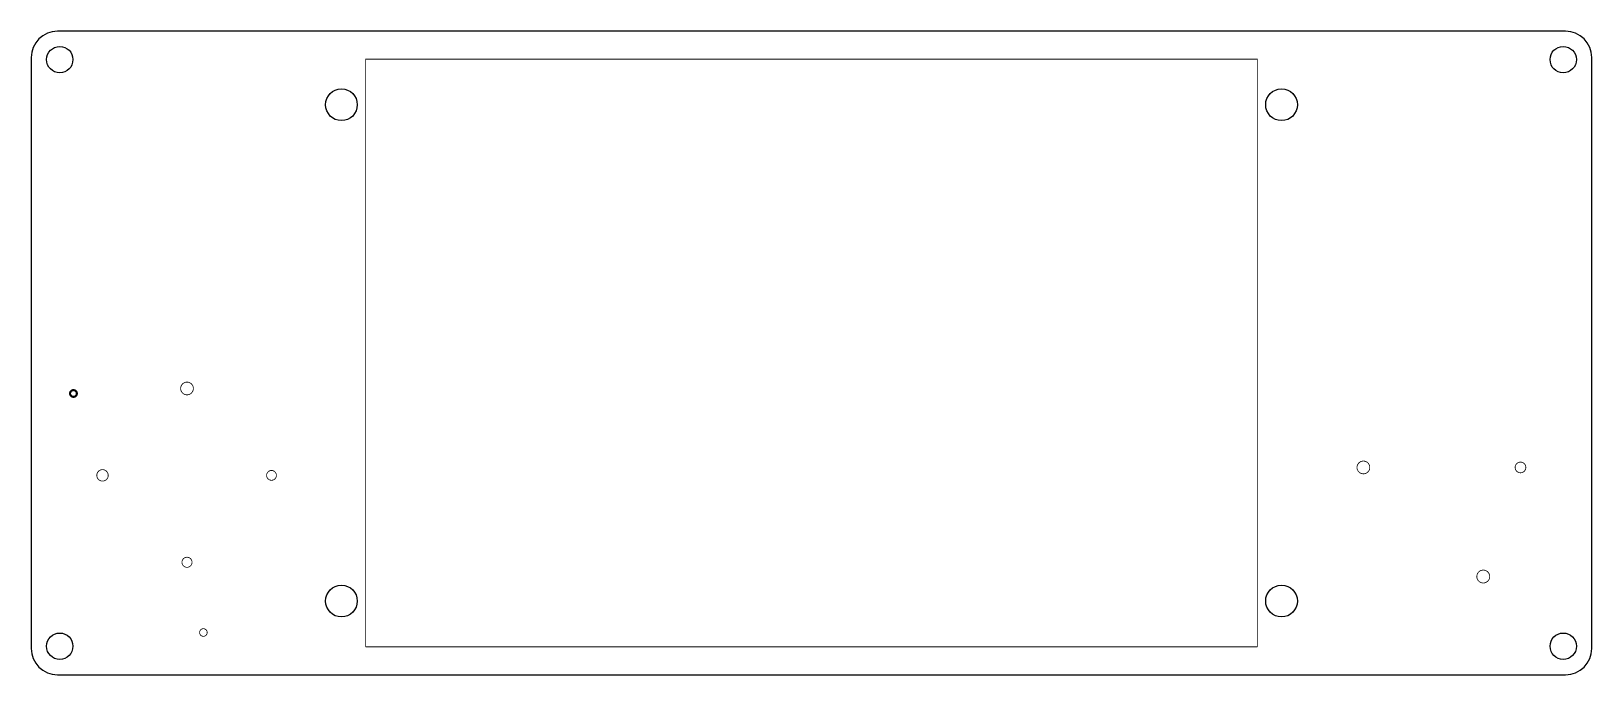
# Model space of a CAD drawing. Extents: x 1 to 151, y 0 to 62.
import ezdxf

# ---------------------------------------------------------------- set-up
doc = ezdxf.new("R2010")
doc.units = 0
doc.layers.add('20', color=253, linetype='CONTINUOUS')
doc.layers.add('21', color=253, linetype='CONTINUOUS')

msp = doc.modelspace()

# ---------------------------------------------------------------- linework, layer by layer
at = {"layer": '20'}
for p, q in [((148.9458, 61.5088), (3.9116, 61.5088)), ((1.3716, 58.9688), (1.3716, 2.159)), ((151.4858, 2.159), (151.4858, 58.9688)), ((3.9116, -0.381), (148.9458, -0.381))]:
    msp.add_line(p, q, dxfattribs=at)
for centre, radius in [((4.1148, 58.7756), 1.27), ((148.7424, 58.7756), 1.27), ((31.2166, 54.4322), 1.524), ((121.6406, 54.4322), 1.524), ((31.2166, 6.7056), 1.524), ((121.6406, 6.7056), 1.524), ((4.1148, 2.3622), 1.27), ((148.7424, 2.3622), 1.27)]:
    msp.add_circle(centre, radius, dxfattribs=at)
for centre, start, end in [((3.9116, 58.9688), 90, 180), ((148.9458, 58.9688), 0, 90), ((3.9116, 2.159), 180, 270), ((148.9458, 2.159), 270, 0)]:
    msp.add_arc(centre, 2.54, start, end, dxfattribs=at)
at = {"layer": '21', "const_width": 0.0762}
for points in [[(33.5407, 58.8264), (119.3165, 58.8264)], [(33.5407, 2.3114), (33.5407, 58.8264)], [(119.3165, 58.8264), (119.3165, 2.3114)], [(119.3165, 2.3114), (33.5407, 2.3114)]]:
    msp.add_lwpolyline(points, dxfattribs=at)
at = {"layer": '21'}
for points, const_width in [([(33.5407, 58.8454, 1), (33.5407, 58.8073)], 0.0381), ([(33.5598, 58.8264, 1), (33.5217, 58.8264)], 0.0381), ([(119.3355, 58.8264, 1), (119.2975, 58.8264)], 0.0381), ([(119.3165, 58.8073, 1), (119.3165, 58.8454)], 0.0381), ([(5.4356, 26.3447, 1), (5.4356, 26.9953, 1), (5.4356, 26.3447)], 0.2032), ([(16.3576, 26.5409, 1), (16.3576, 27.7643, 1), (16.3576, 26.5409)], 0.0762), ([(129.5146, 18.9437, 1), (129.5146, 20.1723, 1), (129.5146, 18.9437)], 0.0762), ([(144.6276, 19.0437, 1), (144.6276, 20.0723, 1), (144.6276, 19.0437)], 0.0762), ([(8.2296, 18.2465, 1), (8.2296, 19.3455, 1), (8.2296, 18.2465)], 0.0762), ([(24.4856, 18.3235, 1), (24.4856, 19.2685, 1), (24.4856, 18.3235)], 0.0762), ([(16.3576, 9.9541, 1), (16.3576, 10.9247, 1), (16.3576, 9.9541)], 0.0762), ([(141.0462, 8.4477, 1), (141.0462, 9.6879, 1), (141.0462, 8.4477)], 0.0762), ([(17.9324, 3.3167, 1), (17.9324, 4.0493, 1), (17.9324, 3.3167)], 0.0762), ([(33.5407, 2.3304, 1), (33.5407, 2.2923)], 0.0381), ([(33.5217, 2.3114, 1), (33.5598, 2.3114)], 0.0381), ([(119.2975, 2.3114, 1), (119.3355, 2.3114)], 0.0381), ([(119.3165, 2.2923, 1), (119.3165, 2.3304)], 0.0381)]:
    msp.add_lwpolyline(points, format="xyb", dxfattribs=dict(at, const_width=const_width))

doc.saveas('drawing.dxf')
